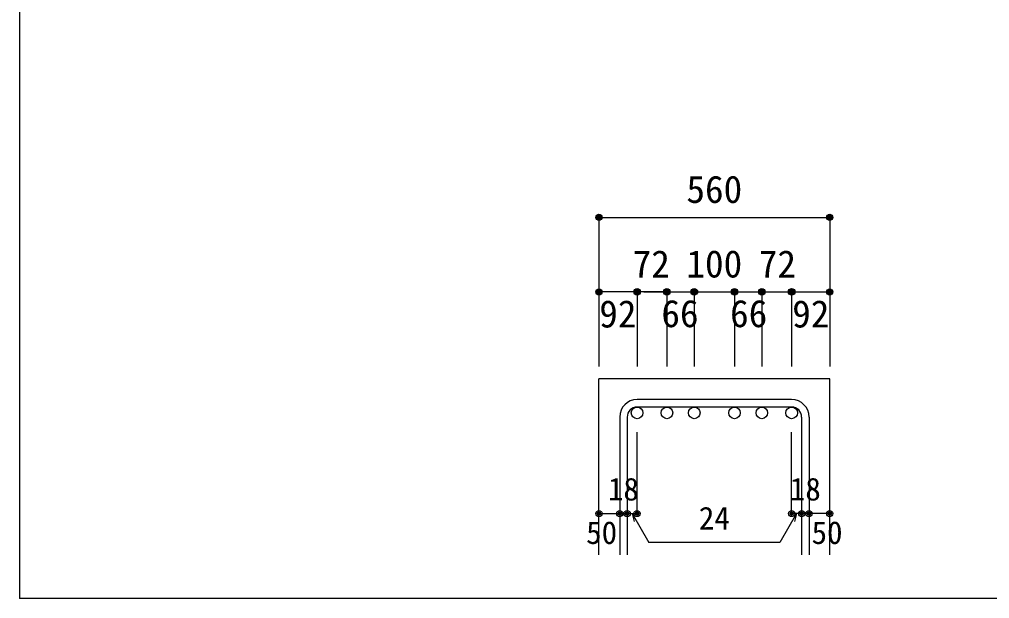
# Model space of a CAD drawing. Units: millimetres at full size, sheet at 1:30; some dimension numbers follow another scale. Extents: x -5973 to 5954, y -4195 to 4201.
# Drawn here: x -5973 to -3632, y -4195 to -2797 of the extents above; entities that cross this region are included whole.
import ezdxf
from ezdxf.enums import TextEntityAlignment as Align

# ---------------------------------------------------------------- set-up
doc = ezdxf.new("R2010")
doc.units = ezdxf.units.MM
doc.header["$LTSCALE"] = 30
doc.header["$PDMODE"] = 32
doc.header["$PDSIZE"] = 15
for name, color, linetype in [('0-1_躯体線', 2, 'Continuous'), ('0-5_基礎梁筋', 7, 'Continuous'), ('0-6_スタラップ筋', 7, 'Continuous'), ('0-D_寸法', 4, 'Continuous'), ('F-0_枠', 6, 'Continuous')]:
    doc.layers.add(name, color=color, linetype=linetype)
doc.styles.add('ＭＳ ゴシック', font='')
doc.styles.get('ＭＳ ゴシック').set_extended_font_data('MS Gothic')

msp = doc.modelspace()

# ---------------------------------------------------------------- linework, layer by layer
at = {"layer": '0-1_躯体線'}
for p, q in [((-4574.3, -4089.89), (-4574.3, -3664.89)), ((-4017.3, -3664.89), (-4574.3, -3664.89)), ((-4017.3, -4089.89), (-4017.3, -3664.89))]:
    msp.add_line(p, q, dxfattribs=at)
at = {"layer": '0-5_基礎梁筋', "color": 3}
for centre in [(-4482.3, -3746.89), (-4410.3, -3746.89), (-4344.3, -3746.89), (-4247.3, -3746.89), (-4181.3, -3746.89), (-4109.3, -3746.89)]:
    msp.add_circle(centre, 14, dxfattribs=at)
at = {"layer": '0-6_スタラップ筋'}
for p, q in [((-4109.3, -3714.89), (-4482.3, -3714.89)), ((-4109.3, -3732.89), (-4482.3, -3732.89)), ((-4524.3, -3756.89), (-4524.3, -4089.89)), ((-4506.3, -3756.89), (-4506.3, -4089.89)), ((-4085.3, -3756.89), (-4085.3, -4089.89)), ((-4067.3, -3756.89), (-4067.3, -4089.89))]:
    msp.add_line(p, q, dxfattribs=at)
for centre, radius, start, end in [((-4482.3, -3756.89), 42, 90, 180), ((-4109.3, -3756.89), 42, 0, 90), ((-4482.3, -3756.89), 24, 90, 180), ((-4109.3, -3756.89), 24, 0, 90)]:
    msp.add_arc(centre, radius, start, end, dxfattribs=at)
at = {"layer": '0-D_寸法'}
for p, q in [((-4574.3, -3274.89), (-4574.3, -3454.89)), ((-4574.3, -3274.89), (-4017.3, -3274.89)), ((-4017.3, -3274.89), (-4017.3, -3454.89)), ((-4574.3, -3454.89), (-4574.3, -3634.89)), ((-4416.3, -3454.89), (-4574.3, -3454.89)), ((-4482.3, -3454.89), (-4482.3, -3634.89)), ((-4466.27, -3454.89), (-4410.3, -3454.89)), ((-4410.3, -3454.89), (-4344.3, -3454.89)), ((-4410.3, -3454.89), (-4410.3, -3634.89)), ((-4344.3, -3454.89), (-4344.3, -3634.89)), ((-4344.3, -3454.89), (-4247.3, -3454.89)), ((-4247.3, -3454.89), (-4247.3, -3634.89)), ((-4247.3, -3454.89), (-4247.3, -3634.89)), ((-4247.3, -3454.89), (-4109.3, -3454.89)), ((-4181.3, -3454.89), (-4181.3, -3634.89)), ((-4109.3, -3454.89), (-4109.3, -3634.89)), ((-4109.3, -3454.89), (-4017.3, -3454.89)), ((-4017.3, -3454.89), (-4017.3, -3634.89)), ((-4482.3, -3989.89), (-4482.3, -3793.81)), ((-4109.3, -3989.89), (-4109.3, -3793.81)), ((-4574.3, -3989.89), (-4524.3, -3989.89)), ((-4524.3, -3989.89), (-4506.3, -3989.89)), ((-4506.3, -3989.89), (-4482.3, -3989.89)), ((-4494.3, -3989.89), (-4453.85, -4059.96)), ((-4494.3, -3989.89), (-4489.12, -4009.21)), ((-4097.3, -3989.89), (-4137.75, -4059.96)), ((-4085.3, -3989.89), (-4109.3, -3989.89)), ((-4097.3, -3989.89), (-4102.48, -4009.21)), ((-4067.3, -3989.89), (-4085.3, -3989.89)), ((-4017.3, -3989.89), (-4067.3, -3989.89)), ((-4137.75, -4059.96), (-4453.85, -4059.96))]:
    msp.add_line(p, q, dxfattribs=at)
for centre, radius in [((-4574.3, -3274.89), 7.2), ((-4574.3, -3274.89), 6.4), ((-4574.3, -3274.89), 5.6), ((-4574.3, -3274.89), 4.8), ((-4574.3, -3274.89), 4), ((-4574.3, -3274.89), 3.2), ((-4574.3, -3274.89), 2.4), ((-4574.3, -3274.89), 1.6), ((-4574.3, -3274.89), 0.8), ((-4017.3, -3274.89), 7.2), ((-4017.3, -3274.89), 6.4), ((-4017.3, -3274.89), 5.6), ((-4017.3, -3274.89), 4.8), ((-4017.3, -3274.89), 4), ((-4017.3, -3274.89), 3.2), ((-4017.3, -3274.89), 2.4), ((-4017.3, -3274.89), 1.6), ((-4017.3, -3274.89), 0.8), ((-4574.3, -3454.89), 7.2), ((-4574.3, -3454.89), 6.4), ((-4574.3, -3454.89), 5.6), ((-4574.3, -3454.89), 4.8), ((-4574.3, -3454.89), 4), ((-4574.3, -3454.89), 3.2), ((-4574.3, -3454.89), 2.4), ((-4574.3, -3454.89), 1.6), ((-4574.3, -3454.89), 0.8), ((-4482.3, -3454.89), 8), ((-4482.3, -3454.89), 7.2), ((-4482.3, -3454.89), 6.4), ((-4482.3, -3454.89), 5.6), ((-4482.3, -3454.89), 4.8), ((-4482.3, -3454.89), 4), ((-4482.3, -3454.89), 3.2), ((-4482.3, -3454.89), 2.4), ((-4482.3, -3454.89), 1.6), ((-4482.3, -3454.89), 0.8), ((-4410.3, -3454.89), 8), ((-4410.3, -3454.89), 7.2), ((-4410.3, -3454.89), 6.4), ((-4410.3, -3454.89), 5.6), ((-4410.3, -3454.89), 4.8), ((-4410.3, -3454.89), 4), ((-4410.3, -3454.89), 3.2), ((-4410.3, -3454.89), 2.4), ((-4410.3, -3454.89), 1.6), ((-4410.3, -3454.89), 0.8), ((-4344.3, -3454.89), 8), ((-4344.3, -3454.89), 7.2), ((-4344.3, -3454.89), 6.4), ((-4344.3, -3454.89), 5.6), ((-4344.3, -3454.89), 4.8), ((-4344.3, -3454.89), 4), ((-4344.3, -3454.89), 3.2), ((-4344.3, -3454.89), 2.4), ((-4344.3, -3454.89), 1.6), ((-4344.3, -3454.89), 0.8), ((-4247.3, -3454.89), 8), ((-4247.3, -3454.89), 7.2), ((-4247.3, -3454.89), 6.4), ((-4247.3, -3454.89), 5.6), ((-4247.3, -3454.89), 4.8), ((-4247.3, -3454.89), 4), ((-4247.3, -3454.89), 3.2), ((-4247.3, -3454.89), 2.4), ((-4247.3, -3454.89), 1.6), ((-4247.3, -3454.89), 0.8), ((-4181.3, -3454.89), 8), ((-4181.3, -3454.89), 7.2), ((-4181.3, -3454.89), 6.4), ((-4181.3, -3454.89), 5.6), ((-4181.3, -3454.89), 4.8), ((-4181.3, -3454.89), 4), ((-4181.3, -3454.89), 3.2), ((-4181.3, -3454.89), 2.4), ((-4181.3, -3454.89), 1.6), ((-4181.3, -3454.89), 0.8), ((-4109.3, -3454.89), 8), ((-4109.3, -3454.89), 7.2), ((-4109.3, -3454.89), 6.4), ((-4109.3, -3454.89), 5.6), ((-4109.3, -3454.89), 4.8), ((-4109.3, -3454.89), 4), ((-4109.3, -3454.89), 3.2), ((-4109.3, -3454.89), 2.4), ((-4109.3, -3454.89), 1.6), ((-4109.3, -3454.89), 0.8), ((-4017.3, -3454.89), 7.2), ((-4017.3, -3454.89), 6.4), ((-4017.3, -3454.89), 5.6), ((-4017.3, -3454.89), 4.8), ((-4017.3, -3454.89), 4), ((-4017.3, -3454.89), 3.2), ((-4017.3, -3454.89), 2.4), ((-4017.3, -3454.89), 1.6), ((-4017.3, -3454.89), 0.8), ((-4574.3, -3989.89), 4), ((-4574.3, -3989.89), 3.6), ((-4574.3, -3989.89), 3.2), ((-4574.3, -3989.89), 2.8), ((-4574.3, -3989.89), 2.4), ((-4574.3, -3989.89), 2), ((-4574.3, -3989.89), 1.6), ((-4574.3, -3989.89), 1.2), ((-4574.3, -3989.89), 0.8), ((-4574.3, -3989.89), 0.4), ((-4524.3, -3989.89), 4), ((-4524.3, -3989.89), 3.6), ((-4524.3, -3989.89), 3.2), ((-4524.3, -3989.89), 2.8), ((-4524.3, -3989.89), 2.4), ((-4524.3, -3989.89), 2), ((-4524.3, -3989.89), 1.6), ((-4524.3, -3989.89), 1.2), ((-4524.3, -3989.89), 0.8), ((-4524.3, -3989.89), 0.4), ((-4506.3, -3989.89), 4), ((-4506.3, -3989.89), 3.6), ((-4506.3, -3989.89), 3.2), ((-4506.3, -3989.89), 2.8), ((-4506.3, -3989.89), 2.4), ((-4506.3, -3989.89), 2), ((-4506.3, -3989.89), 1.6), ((-4506.3, -3989.89), 1.2), ((-4506.3, -3989.89), 0.8), ((-4506.3, -3989.89), 0.4), ((-4482.3, -3989.89), 4), ((-4482.3, -3989.89), 3.6), ((-4482.3, -3989.89), 3.2), ((-4482.3, -3989.89), 2.8), ((-4482.3, -3989.89), 2.4), ((-4482.3, -3989.89), 2), ((-4482.3, -3989.89), 1.6), ((-4482.3, -3989.89), 1.2), ((-4482.3, -3989.89), 0.8), ((-4482.3, -3989.89), 0.4), ((-4109.3, -3989.89), 4), ((-4109.3, -3989.89), 3.6), ((-4109.3, -3989.89), 3.2), ((-4109.3, -3989.89), 2.8), ((-4109.3, -3989.89), 2.4), ((-4109.3, -3989.89), 2), ((-4109.3, -3989.89), 1.6), ((-4109.3, -3989.89), 1.2), ((-4109.3, -3989.89), 0.8), ((-4109.3, -3989.89), 0.4), ((-4085.3, -3989.89), 4), ((-4085.3, -3989.89), 3.6), ((-4085.3, -3989.89), 3.2), ((-4085.3, -3989.89), 2.8), ((-4085.3, -3989.89), 2.4), ((-4085.3, -3989.89), 2), ((-4085.3, -3989.89), 1.6), ((-4085.3, -3989.89), 1.2), ((-4085.3, -3989.89), 0.8), ((-4085.3, -3989.89), 0.4), ((-4067.3, -3989.89), 4), ((-4067.3, -3989.89), 3.6), ((-4067.3, -3989.89), 3.2), ((-4067.3, -3989.89), 2.8), ((-4067.3, -3989.89), 2.4), ((-4067.3, -3989.89), 2), ((-4067.3, -3989.89), 1.6), ((-4067.3, -3989.89), 1.2), ((-4067.3, -3989.89), 0.8), ((-4067.3, -3989.89), 0.4), ((-4017.3, -3989.89), 4), ((-4017.3, -3989.89), 3.6), ((-4017.3, -3989.89), 3.2), ((-4017.3, -3989.89), 2.8), ((-4017.3, -3989.89), 2.4), ((-4017.3, -3989.89), 2), ((-4017.3, -3989.89), 1.6), ((-4017.3, -3989.89), 1.2), ((-4017.3, -3989.89), 0.8), ((-4017.3, -3989.89), 0.4)]:
    msp.add_circle(centre, radius, dxfattribs=at)
at = {"layer": '0-D_寸法', "color": 7}
for p in [(-4574.3, -3274.89), (-4017.3, -3274.89), (-4574.3, -3454.89), (-4482.3, -3454.89), (-4482.3, -3454.89), (-4410.3, -3454.89), (-4410.3, -3454.89), (-4344.3, -3454.89), (-4344.3, -3454.89), (-4247.3, -3454.89), (-4247.3, -3454.89), (-4181.3, -3454.89), (-4181.3, -3454.89), (-4109.3, -3454.89), (-4109.3, -3454.89), (-4017.3, -3454.89), (-4574.3, -3989.89), (-4524.3, -3989.89), (-4506.3, -3989.89), (-4482.3, -3989.89), (-4482.3, -3989.89), (-4109.3, -3989.89), (-4109.3, -3989.89), (-4085.3, -3989.89), (-4067.3, -3989.89), (-4017.3, -3989.89)]:
    msp.add_point(p, dxfattribs=at)
at = {"layer": 'F-0_枠'}
for p in [(-5972.88, 4201.15), (5954.1, -4195.24)]:
    msp.add_line(p, (-5972.88, -4195.24), dxfattribs=at)

# ---------------------------------------------------------------- texts
at = {"layer": '0-D_寸法', "style": 'ＭＳ ゴシック'}
for s, height, p in [('560', 65.98, (-4363.3, -3259.89)), ('72', 65.98, (-4493.01, -3440.11)), ('100', 65.98, (-4363.3, -3439.89)), ('72', 65.98, (-4188.59, -3440.11)), ('92', 65.98, (-4573.59, -3560.58)), ('66', 65.98, (-4423.73, -3559.76)), ('66', 65.98, (-4257.87, -3559.76)), ('92', 65.98, (-4108.01, -3560.58)), ('18', 54.99, (-4552.8, -3974.89)), ('18', 54.99, (-4113.8, -3974.89)), ('24', 54.99, (-4333.3, -4044.96)), ('50', 54.99, (-4605.3, -4079.89)), ('50', 54.99, (-4061.3, -4079.89))]:
    msp.add_text(s, height=height, dxfattribs=at).set_placement(p, align=Align.BOTTOM_LEFT)

doc.saveas('drawing.dxf')
